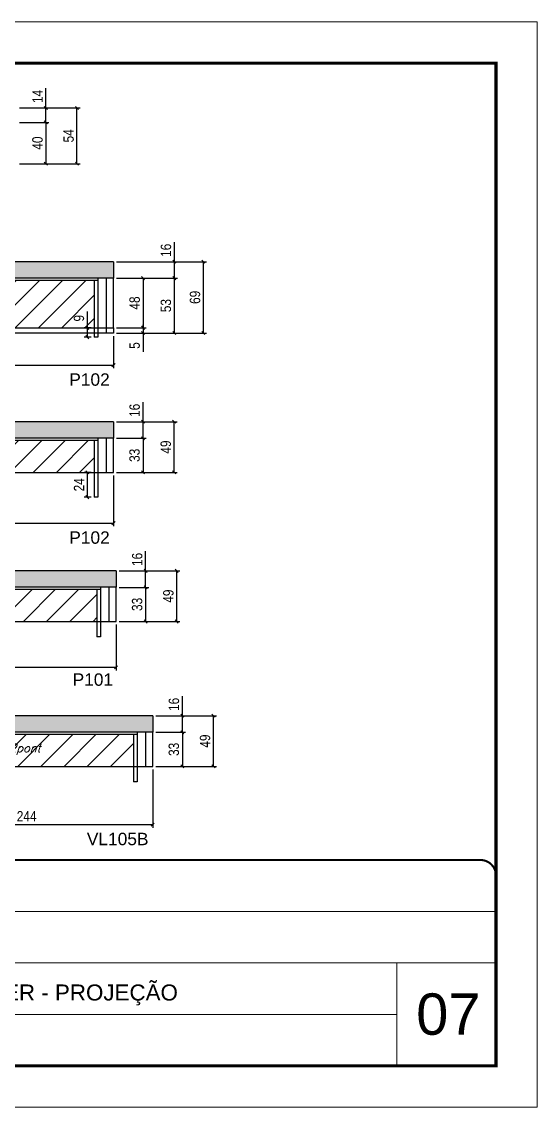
# Model space of a CAD drawing. Extents: x 2603 to 22413, y 1253 to 30260.
# Drawn here: x 6773 to 7271, y 27671 to 28721 of the extents above; entities that cross this region are included whole.
import ezdxf

# ---------------------------------------------------------------- set-up
doc = ezdxf.new("R2010")
doc.units = 0
doc.linetypes.add('CONTINUO', pattern=[0])
doc.linetypes.add('DASHED', pattern=[0.75, 0.5, -0.25])
for name, color, linetype in [('5', 5, 'Continuous'), ('COTA', 241, 'Continuous'), ('Painéis', 200, 'Continuous'), ('SARR_2.2x7', 40, 'Continuous'), ('SARR_3.5x7', 81, 'Continuous'), ('texto', 7, 'Continuous')]:
    doc.layers.add(name, color=color, linetype=linetype)
for name, color, linetype, lineweight in [('CARIMBO', 255, 'Continuous', 9), ('Folhas', 255, 'Continuous', 9), ('Hachura', 251, 'Continuous', 9), ('SARRAFO DE PRESSAO', 251, 'DASHED', 9)]:
    doc.layers.add(name, color=color, linetype=linetype, lineweight=lineweight)
doc.styles.add('ARIAL', font='arial.ttf')
doc.styles.add('COTA TECNICA', font='techl___.ttf', dxfattribs={"height": 10})
doc.styles.add('Romans', font='romans.shx')
doc.styles.get("Standard").update_dxf_attribs({"font": 'arial.ttf'})
doc.dimstyles.new('PAINEL', dxfattribs={"dimtxt": 10, "dimasz": 3, "dimexe": 3, "dimexo": 3, "dimgap": 3, "dimtad": 1, "dimdec": 1, "dimzin": 12, "dimdsep": 46, "dimtxsty": 'COTA TECNICA', "dimblk1": 'OBLIQUE', "dimblk2": 'OBLIQUE', "dimsah": 1, "dimcen": 0.9, "dimclrd": 4, "dimclre": 4, "dimclrt": 240, "dimadec": 1, "dimazin": 3, "dimtfac": 1, "dimtdec": 1, "dimtmove": 0, "dimatfit": 3, "dimfxl": 1, "dimtolj": 1, "dimtzin": 12, "dimarcsym": 0})

# ---------------------------------------------------------------- blocks, each defined once
blk = doc.blocks.new('9999999999')
at = {"color": 30, "linetype": 'CONTINUO'}
for p, q in [((98564.6, 34379.6), (99584, 34379.6)), ((98564.6, 34329.8), (99488, 34329.8)), ((99584, 34329.8), (99488, 34329.8)), ((99488, 34329.8), (99488, 34230.2)), ((98564.6, 34280), (99488, 34280))]:
    blk.add_line(p, q, dxfattribs=at)
at = {"color": 30, "linetype": 'CONTINUO', "const_width": 2}
blk.add_lwpolyline([(99584, 34230.2), (99584, 34414.4, 0.414214), (99569, 34429.4), (98229, 34429.4, 0.414214), (98214, 34414.4), (98214, 34245.2, 0.414214), (98229, 34230.2), (99584, 34230.2)], format="xyb", dxfattribs=at)
at = {"layer": 'Folhas'}
blk.add_lwpolyline([(98139, 34190.2), (99624, 34190.2), (99624, 35240.2), (98139, 35240.2)], close=True, dxfattribs=at)
at = {"layer": 'Folhas', "color": 30, "const_width": 3}
blk.add_lwpolyline([(98214, 34230.2), (99584, 34230.2), (99584, 35200.2), (98214, 35200.2)], close=True, dxfattribs=at)
at = {"color": 7, "linetype": 'Continuous', "ltscale": 5, "style": 'ARIAL'}
blk.add_text('BUSINESS CENTER E LAZER - PROJEÇÃO', height=15.483, dxfattribs=at).set_placement((98837.7, 34293.5))
blk = doc.blocks.new('_Oblique')
at = {"color": 0, "linetype": 'ByBlock', "lineweight": -2}
blk.add_line((-0.5, -0.5), (0.5, 0.5), dxfattribs=at)
blk = doc.blocks.new('*D3120')
at = {"layer": 'COTA', "color": 4, "linetype": 'ByBlock', "lineweight": -2, "transparency": 16777216}
for p, q in [((6770.5, 28623.2), (6799.1, 28623.2)), ((6796.1, 28623.2), (6796.1, 28583.2)), ((6770.5, 28583.2), (6799.1, 28583.2))]:
    blk.add_line(p, q, dxfattribs=at)
at = {"layer": 'Defpoints', "color": 0, "linetype": 'ByBlock', "transparency": 16777216}
for p in [(6767.5, 28623.2), (6767.5, 28583.2), (6796.1, 28583.2)]:
    blk.add_point(p, dxfattribs=at)
at = {"layer": 'COTA', "color": 4, "linetype": 'ByBlock', "lineweight": -2, "transparency": 16777216, "xscale": 3, "yscale": 3, "zscale": 3}
for p, rotation in [((6796.1, 28623.2), 90), ((6796.1, 28583.2), 270)]:
    blk.add_blockref('_Oblique', p, dxfattribs=dict(at, rotation=rotation))
at = {"layer": 'COTA', "color": 240, "linetype": 'ByBlock', "transparency": 16777216, "insert": (6788, 28603.2), "char_height": 10, "attachment_point": 5, "rotation": 90, "style": 'COTA TECNICA'}
blk.add_mtext('\\A1;40', dxfattribs=at)
blk = doc.blocks.new('*D3121')
at = {"layer": 'COTA', "color": 4, "linetype": 'ByBlock', "lineweight": -2, "transparency": 16777216}
for p, q in [((6796.1, 28637.2), (6796.1, 28656.3)), ((6770.5, 28637.2), (6799.1, 28637.2)), ((6796.1, 28623.2), (6796.1, 28637.2)), ((6770.5, 28623.2), (6799.1, 28623.2))]:
    blk.add_line(p, q, dxfattribs=at)
at = {"layer": 'Defpoints', "color": 0, "linetype": 'ByBlock', "transparency": 16777216}
for p in [(6767.5, 28637.2), (6796.1, 28637.2), (6767.5, 28623.2)]:
    blk.add_point(p, dxfattribs=at)
at = {"layer": 'COTA', "color": 4, "linetype": 'ByBlock', "lineweight": -2, "transparency": 16777216, "xscale": 3, "yscale": 3, "zscale": 3}
for p, rotation in [((6796.1, 28637.2), 90), ((6796.1, 28623.2), 270)]:
    blk.add_blockref('_Oblique', p, dxfattribs=dict(at, rotation=rotation))
at = {"layer": 'COTA', "color": 240, "linetype": 'ByBlock', "transparency": 16777216, "insert": (6788.1, 28648.3), "char_height": 10, "attachment_point": 5, "rotation": 90, "style": 'COTA TECNICA'}
blk.add_mtext('\\A1;14', dxfattribs=at)
blk = doc.blocks.new('*D3122')
at = {"layer": 'COTA', "color": 4, "linetype": 'ByBlock', "lineweight": -2, "transparency": 16777216}
for p, q in [((6770.5, 28637.2), (6829.2, 28637.2)), ((6826.2, 28583.2), (6826.2, 28637.2)), ((6770.5, 28583.2), (6829.2, 28583.2))]:
    blk.add_line(p, q, dxfattribs=at)
at = {"layer": 'Defpoints', "color": 0, "linetype": 'ByBlock', "transparency": 16777216}
for p in [(6767.5, 28637.2), (6826.2, 28637.2), (6767.5, 28583.2)]:
    blk.add_point(p, dxfattribs=at)
at = {"layer": 'COTA', "color": 4, "linetype": 'ByBlock', "lineweight": -2, "transparency": 16777216, "xscale": 3, "yscale": 3, "zscale": 3}
for p, rotation in [((6826.2, 28637.2), 90), ((6826.2, 28583.2), 270)]:
    blk.add_blockref('_Oblique', p, dxfattribs=dict(at, rotation=rotation))
at = {"layer": 'COTA', "color": 240, "linetype": 'ByBlock', "transparency": 16777216, "insert": (6818.1, 28610.2), "char_height": 10, "attachment_point": 5, "rotation": 90, "style": 'COTA TECNICA'}
blk.add_mtext('\\A1;54', dxfattribs=at)
blk = doc.blocks.new('*D3124')
at = {"layer": 'COTA', "color": 4, "linetype": 'ByBlock', "lineweight": -2, "transparency": 16777216}
for p, q in [((6617.5, 28421.5), (6617.5, 28385.4)), ((6861.5, 28416.5), (6861.5, 28385.4)), ((6617.5, 28388.4), (6861.5, 28388.4))]:
    blk.add_line(p, q, dxfattribs=at)
at = {"layer": 'Defpoints', "color": 0, "linetype": 'ByBlock', "transparency": 16777216}
for p in [(6617.5, 28424.5), (6861.5, 28419.5), (6861.5, 28388.4)]:
    blk.add_point(p, dxfattribs=at)
at = {"layer": 'COTA', "color": 4, "linetype": 'ByBlock', "lineweight": -2, "transparency": 16777216, "xscale": 3, "yscale": 3, "zscale": 3, "rotation": 180}
blk.add_blockref('_Oblique', (6617.5, 28388.4), dxfattribs=at)
at = {"layer": 'COTA', "color": 4, "linetype": 'ByBlock', "lineweight": -2, "transparency": 16777216, "xscale": 3, "yscale": 3, "zscale": 3}
blk.add_blockref('_Oblique', (6861.5, 28388.4), dxfattribs=at)
at = {"layer": 'COTA', "color": 240, "linetype": 'ByBlock', "transparency": 16777216, "insert": (6739.5, 28396.5), "char_height": 10, "attachment_point": 5, "style": 'COTA TECNICA'}
blk.add_mtext('\\A1;244', dxfattribs=at)
blk = doc.blocks.new('*D3125')
at = {"layer": 'COTA', "color": 4, "linetype": 'ByBlock', "lineweight": -2, "transparency": 16777216}
for p, q in [((6864.5, 28472.5), (6893.1, 28472.5)), ((6890.1, 28472.5), (6890.1, 28424.5)), ((6864.5, 28424.5), (6893.1, 28424.5))]:
    blk.add_line(p, q, dxfattribs=at)
at = {"layer": 'Defpoints', "color": 0, "linetype": 'ByBlock', "transparency": 16777216}
for p in [(6861.5, 28472.5), (6861.5, 28424.5), (6890.1, 28424.5)]:
    blk.add_point(p, dxfattribs=at)
at = {"layer": 'COTA', "color": 4, "linetype": 'ByBlock', "lineweight": -2, "transparency": 16777216, "xscale": 3, "yscale": 3, "zscale": 3}
for p, rotation in [((6890.1, 28472.5), 90), ((6890.1, 28424.5), 270)]:
    blk.add_blockref('_Oblique', p, dxfattribs=dict(at, rotation=rotation))
at = {"layer": 'COTA', "color": 240, "linetype": 'ByBlock', "transparency": 16777216, "insert": (6882, 28448.5), "char_height": 10, "attachment_point": 5, "rotation": 90, "style": 'COTA TECNICA'}
blk.add_mtext('\\A1;48', dxfattribs=at)
blk = doc.blocks.new('*D3126')
at = {"layer": 'COTA', "color": 4, "linetype": 'ByBlock', "lineweight": -2, "transparency": 16777216}
for p, q in [((6920.4, 28488.5), (6920.4, 28507.5)), ((6864.5, 28488.5), (6923.4, 28488.5)), ((6920.4, 28472.5), (6920.4, 28488.5)), ((6864.5, 28472.5), (6923.4, 28472.5))]:
    blk.add_line(p, q, dxfattribs=at)
at = {"layer": 'Defpoints', "color": 0, "linetype": 'ByBlock', "transparency": 16777216}
for p in [(6861.5, 28488.5), (6920.4, 28488.5), (6861.5, 28472.5)]:
    blk.add_point(p, dxfattribs=at)
at = {"layer": 'COTA', "color": 4, "linetype": 'ByBlock', "lineweight": -2, "transparency": 16777216, "xscale": 3, "yscale": 3, "zscale": 3}
for p, rotation in [((6920.4, 28488.5), 90), ((6920.4, 28472.5), 270)]:
    blk.add_blockref('_Oblique', p, dxfattribs=dict(at, rotation=rotation))
at = {"layer": 'COTA', "color": 240, "linetype": 'ByBlock', "transparency": 16777216, "insert": (6912.3, 28499.5), "char_height": 10, "attachment_point": 5, "rotation": 90, "style": 'COTA TECNICA'}
blk.add_mtext('\\A1;16', dxfattribs=at)
blk = doc.blocks.new('*D3127')
at = {"layer": 'COTA', "color": 4, "linetype": 'ByBlock', "lineweight": -2, "transparency": 16777216}
for p, q in [((6864.5, 28488.5), (6951.5, 28488.5)), ((6948.5, 28419.5), (6948.5, 28488.5)), ((6864.5, 28419.5), (6951.5, 28419.5))]:
    blk.add_line(p, q, dxfattribs=at)
at = {"layer": 'Defpoints', "color": 0, "linetype": 'ByBlock', "transparency": 16777216}
for p in [(6861.5, 28488.5), (6948.5, 28488.5), (6861.5, 28419.5)]:
    blk.add_point(p, dxfattribs=at)
at = {"layer": 'COTA', "color": 4, "linetype": 'ByBlock', "lineweight": -2, "transparency": 16777216, "xscale": 3, "yscale": 3, "zscale": 3}
for p, rotation in [((6948.5, 28488.5), 90), ((6948.5, 28419.5), 270)]:
    blk.add_blockref('_Oblique', p, dxfattribs=dict(at, rotation=rotation))
at = {"layer": 'COTA', "color": 240, "linetype": 'ByBlock', "transparency": 16777216, "insert": (6940.4, 28454), "char_height": 10, "attachment_point": 5, "rotation": 90, "style": 'COTA TECNICA'}
blk.add_mtext('\\A1;69', dxfattribs=at)
blk = doc.blocks.new('*D590')
at = {"layer": 'COTA', "color": 4, "linetype": 'ByBlock', "lineweight": -2, "transparency": 16777216}
for p, q in [((6864, 28137.5), (6864, 28093.2)), ((6620, 28122.5), (6620, 28093.2)), ((6620, 28096.2), (6864, 28096.2))]:
    blk.add_line(p, q, dxfattribs=at)
at = {"layer": 'Defpoints', "color": 0, "linetype": 'ByBlock', "transparency": 16777216}
for p in [(6864, 28140.5), (6620, 28125.5), (6864, 28096.2)]:
    blk.add_point(p, dxfattribs=at)
at = {"layer": 'COTA', "color": 4, "linetype": 'ByBlock', "lineweight": -2, "transparency": 16777216, "xscale": 3, "yscale": 3, "zscale": 3, "rotation": 180}
blk.add_blockref('_Oblique', (6620, 28096.2), dxfattribs=at)
at = {"layer": 'COTA', "color": 4, "linetype": 'ByBlock', "lineweight": -2, "transparency": 16777216, "xscale": 3, "yscale": 3, "zscale": 3}
blk.add_blockref('_Oblique', (6864, 28096.2), dxfattribs=at)
at = {"layer": 'COTA', "color": 240, "linetype": 'ByBlock', "transparency": 16777216, "insert": (6742, 28104.2), "char_height": 10, "attachment_point": 5, "style": 'COTA TECNICA'}
blk.add_mtext('\\A1;244', dxfattribs=at)
blk = doc.blocks.new('*D592')
at = {"layer": 'COTA', "color": 4, "linetype": 'ByBlock', "lineweight": -2, "transparency": 16777216}
for p, q in [((6899.5, 27997.3), (6899.5, 27941)), ((6655.5, 27982.3), (6655.5, 27941)), ((6655.5, 27944), (6899.5, 27944))]:
    blk.add_line(p, q, dxfattribs=at)
at = {"layer": 'Defpoints', "color": 0, "linetype": 'ByBlock', "transparency": 16777216}
for p in [(6899.5, 28000.3), (6655.5, 27985.3), (6899.5, 27944)]:
    blk.add_point(p, dxfattribs=at)
at = {"layer": 'COTA', "color": 4, "linetype": 'ByBlock', "lineweight": -2, "transparency": 16777216, "xscale": 3, "yscale": 3, "zscale": 3, "rotation": 180}
blk.add_blockref('_Oblique', (6655.5, 27944), dxfattribs=at)
at = {"layer": 'COTA', "color": 4, "linetype": 'ByBlock', "lineweight": -2, "transparency": 16777216, "xscale": 3, "yscale": 3, "zscale": 3}
blk.add_blockref('_Oblique', (6899.5, 27944), dxfattribs=at)
at = {"layer": 'COTA', "color": 240, "linetype": 'ByBlock', "transparency": 16777216, "insert": (6777.5, 27952.1), "char_height": 10, "attachment_point": 5, "style": 'COTA TECNICA'}
blk.add_mtext('\\A1;244', dxfattribs=at)
blk = doc.blocks.new('*D3009')
at = {"layer": 'COTA', "color": 4, "linetype": 'ByBlock', "lineweight": -2, "transparency": 16777216}
for p, q in [((6836.2, 28424.5), (6836.2, 28440.2)), ((6840, 28424.5), (6833.2, 28424.5)), ((6836.2, 28415.5), (6836.2, 28424.5)), ((6840, 28415.5), (6833.2, 28415.5))]:
    blk.add_line(p, q, dxfattribs=at)
at = {"layer": 'Defpoints', "color": 0, "linetype": 'ByBlock', "transparency": 16777216}
for p in [(6836.2, 28424.5), (6843, 28424.5), (6843, 28415.5)]:
    blk.add_point(p, dxfattribs=at)
at = {"layer": 'COTA', "color": 4, "linetype": 'ByBlock', "lineweight": -2, "transparency": 16777216, "xscale": 3, "yscale": 3, "zscale": 3}
for p, rotation in [((6836.2, 28424.5), 90), ((6836.2, 28415.5), 270)]:
    blk.add_blockref('_Oblique', p, dxfattribs=dict(at, rotation=rotation))
at = {"layer": 'COTA', "color": 240, "linetype": 'ByBlock', "transparency": 16777216, "insert": (6828.1, 28433.8), "char_height": 10, "attachment_point": 5, "rotation": 90, "style": 'COTA TECNICA'}
blk.add_mtext('\\A1;9', dxfattribs=at)
blk = doc.blocks.new('*D3081')
at = {"layer": 'COTA', "color": 4, "linetype": 'ByBlock', "lineweight": -2, "transparency": 16777216}
for p, q in [((6617.5, 28281.7), (6617.5, 28232.6)), ((6861.5, 28281.7), (6861.5, 28232.6)), ((6617.5, 28235.6), (6861.5, 28235.6))]:
    blk.add_line(p, q, dxfattribs=at)
at = {"layer": 'Defpoints', "color": 0, "linetype": 'ByBlock', "transparency": 16777216}
for p in [(6617.5, 28284.7), (6861.5, 28284.7), (6861.5, 28235.6)]:
    blk.add_point(p, dxfattribs=at)
at = {"layer": 'COTA', "color": 4, "linetype": 'ByBlock', "lineweight": -2, "transparency": 16777216, "xscale": 3, "yscale": 3, "zscale": 3, "rotation": 180}
blk.add_blockref('_Oblique', (6617.5, 28235.6), dxfattribs=at)
at = {"layer": 'COTA', "color": 4, "linetype": 'ByBlock', "lineweight": -2, "transparency": 16777216, "xscale": 3, "yscale": 3, "zscale": 3}
blk.add_blockref('_Oblique', (6861.5, 28235.6), dxfattribs=at)
at = {"layer": 'COTA', "color": 240, "linetype": 'ByBlock', "transparency": 16777216, "insert": (6739.5, 28243.7), "char_height": 10, "attachment_point": 5, "style": 'COTA TECNICA'}
blk.add_mtext('\\A1;244', dxfattribs=at)
blk = doc.blocks.new('*D3082')
at = {"layer": 'COTA', "color": 4, "linetype": 'ByBlock', "lineweight": -2, "transparency": 16777216}
for p, q in [((6864.5, 28317.7), (6893.1, 28317.7)), ((6890.1, 28317.7), (6890.1, 28284.7)), ((6864.5, 28284.7), (6893.1, 28284.7))]:
    blk.add_line(p, q, dxfattribs=at)
at = {"layer": 'Defpoints', "color": 0, "linetype": 'ByBlock', "transparency": 16777216}
for p in [(6861.5, 28317.7), (6861.5, 28284.7), (6890.1, 28284.7)]:
    blk.add_point(p, dxfattribs=at)
at = {"layer": 'COTA', "color": 4, "linetype": 'ByBlock', "lineweight": -2, "transparency": 16777216, "xscale": 3, "yscale": 3, "zscale": 3}
for p, rotation in [((6890.1, 28317.7), 90), ((6890.1, 28284.7), 270)]:
    blk.add_blockref('_Oblique', p, dxfattribs=dict(at, rotation=rotation))
at = {"layer": 'COTA', "color": 240, "linetype": 'ByBlock', "transparency": 16777216, "insert": (6881.9, 28301.2), "char_height": 10, "attachment_point": 5, "rotation": 90, "style": 'COTA TECNICA'}
blk.add_mtext('\\A1;33', dxfattribs=at)
blk = doc.blocks.new('*D3083')
at = {"layer": 'COTA', "color": 4, "linetype": 'ByBlock', "lineweight": -2, "transparency": 16777216}
for p, q in [((6890.1, 28333.7), (6890.1, 28352.7)), ((6864.5, 28333.7), (6893.1, 28333.7)), ((6890.1, 28317.7), (6890.1, 28333.7)), ((6864.5, 28317.7), (6893.1, 28317.7))]:
    blk.add_line(p, q, dxfattribs=at)
at = {"layer": 'Defpoints', "color": 0, "linetype": 'ByBlock', "transparency": 16777216}
for p in [(6861.5, 28333.7), (6890.1, 28333.7), (6861.5, 28317.7)]:
    blk.add_point(p, dxfattribs=at)
at = {"layer": 'COTA', "color": 4, "linetype": 'ByBlock', "lineweight": -2, "transparency": 16777216, "xscale": 3, "yscale": 3, "zscale": 3}
for p, rotation in [((6890.1, 28333.7), 90), ((6890.1, 28317.7), 270)]:
    blk.add_blockref('_Oblique', p, dxfattribs=dict(at, rotation=rotation))
at = {"layer": 'COTA', "color": 240, "linetype": 'ByBlock', "transparency": 16777216, "insert": (6882, 28344.7), "char_height": 10, "attachment_point": 5, "rotation": 90, "style": 'COTA TECNICA'}
blk.add_mtext('\\A1;16', dxfattribs=at)
blk = doc.blocks.new('*D3084')
at = {"layer": 'COTA', "color": 4, "linetype": 'ByBlock', "lineweight": -2, "transparency": 16777216}
for p, q in [((6864.5, 28333.7), (6923.2, 28333.7)), ((6920.2, 28284.7), (6920.2, 28333.7)), ((6864.5, 28284.7), (6923.2, 28284.7))]:
    blk.add_line(p, q, dxfattribs=at)
at = {"layer": 'Defpoints', "color": 0, "linetype": 'ByBlock', "transparency": 16777216}
for p in [(6861.5, 28333.7), (6920.2, 28333.7), (6861.5, 28284.7)]:
    blk.add_point(p, dxfattribs=at)
at = {"layer": 'COTA', "color": 4, "linetype": 'ByBlock', "lineweight": -2, "transparency": 16777216, "xscale": 3, "yscale": 3, "zscale": 3}
for p, rotation in [((6920.2, 28333.7), 90), ((6920.2, 28284.7), 270)]:
    blk.add_blockref('_Oblique', p, dxfattribs=dict(at, rotation=rotation))
at = {"layer": 'COTA', "color": 240, "linetype": 'ByBlock', "transparency": 16777216, "insert": (6912.1, 28309.2), "char_height": 10, "attachment_point": 5, "rotation": 90, "style": 'COTA TECNICA'}
blk.add_mtext('\\A1;49', dxfattribs=at)
blk = doc.blocks.new('*D3085')
at = {"layer": 'COTA', "color": 4, "linetype": 'ByBlock', "lineweight": -2, "transparency": 16777216}
for p, q in [((6840, 28284.7), (6833.2, 28284.7)), ((6836.2, 28260.7), (6836.2, 28284.7)), ((6840, 28260.7), (6833.2, 28260.7))]:
    blk.add_line(p, q, dxfattribs=at)
at = {"layer": 'Defpoints', "color": 0, "linetype": 'ByBlock', "transparency": 16777216}
for p in [(6836.2, 28284.7), (6843, 28284.7), (6843, 28260.7)]:
    blk.add_point(p, dxfattribs=at)
at = {"layer": 'COTA', "color": 4, "linetype": 'ByBlock', "lineweight": -2, "transparency": 16777216, "xscale": 3, "yscale": 3, "zscale": 3}
for p, rotation in [((6836.2, 28284.7), 90), ((6836.2, 28260.7), 270)]:
    blk.add_blockref('_Oblique', p, dxfattribs=dict(at, rotation=rotation))
at = {"layer": 'COTA', "color": 240, "linetype": 'ByBlock', "transparency": 16777216, "insert": (6828.2, 28272.7), "char_height": 10, "attachment_point": 5, "rotation": 90, "style": 'COTA TECNICA'}
blk.add_mtext('\\A1;24', dxfattribs=at)
blk = doc.blocks.new('*D3086')
at = {"layer": 'COTA', "color": 4, "linetype": 'ByBlock', "lineweight": -2, "transparency": 16777216}
for p, q in [((6864.5, 28424.5), (6893.1, 28424.5)), ((6890.1, 28424.5), (6890.1, 28427.5)), ((6890.1, 28424.5), (6890.1, 28419.5)), ((6864.5, 28419.5), (6893.1, 28419.5)), ((6890.1, 28419.5), (6890.1, 28401.4))]:
    blk.add_line(p, q, dxfattribs=at)
at = {"layer": 'Defpoints', "color": 0, "linetype": 'ByBlock', "transparency": 16777216}
for p in [(6861.5, 28424.5), (6861.5, 28419.5), (6890.1, 28419.5)]:
    blk.add_point(p, dxfattribs=at)
at = {"layer": 'COTA', "color": 4, "linetype": 'ByBlock', "lineweight": -2, "transparency": 16777216, "xscale": 3, "yscale": 3, "zscale": 3}
for p, rotation in [((6890.1, 28424.5), 270), ((6890.1, 28419.5), 90)]:
    blk.add_blockref('_Oblique', p, dxfattribs=dict(at, rotation=rotation))
at = {"layer": 'COTA', "color": 240, "linetype": 'ByBlock', "transparency": 16777216, "insert": (6882, 28407.4), "char_height": 10, "attachment_point": 5, "rotation": 90, "style": 'COTA TECNICA'}
blk.add_mtext('\\A1;5', dxfattribs=at)
blk = doc.blocks.new('*D3087')
at = {"layer": 'COTA', "color": 4, "linetype": 'ByBlock', "lineweight": -2, "transparency": 16777216}
for p, q in [((6864.5, 28472.5), (6923.4, 28472.5)), ((6920.4, 28419.5), (6920.4, 28472.5)), ((6864.5, 28419.5), (6923.4, 28419.5))]:
    blk.add_line(p, q, dxfattribs=at)
at = {"layer": 'Defpoints', "color": 0, "linetype": 'ByBlock', "transparency": 16777216}
for p in [(6861.5, 28472.5), (6920.4, 28472.5), (6861.5, 28419.5)]:
    blk.add_point(p, dxfattribs=at)
at = {"layer": 'COTA', "color": 4, "linetype": 'ByBlock', "lineweight": -2, "transparency": 16777216, "xscale": 3, "yscale": 3, "zscale": 3}
for p, rotation in [((6920.4, 28472.5), 90), ((6920.4, 28419.5), 270)]:
    blk.add_blockref('_Oblique', p, dxfattribs=dict(at, rotation=rotation))
at = {"layer": 'COTA', "color": 240, "linetype": 'ByBlock', "transparency": 16777216, "insert": (6912.2, 28446), "char_height": 10, "attachment_point": 5, "rotation": 90, "style": 'COTA TECNICA'}
blk.add_mtext('\\A1;53', dxfattribs=at)
blk = doc.blocks.new('*D3088')
at = {"layer": 'COTA', "color": 4, "linetype": 'ByBlock', "lineweight": -2, "transparency": 16777216}
for p, q in [((6864.5, 28317.7), (6893.1, 28317.7)), ((6890.1, 28317.7), (6890.1, 28284.7)), ((6864.5, 28284.7), (6893.1, 28284.7))]:
    blk.add_line(p, q, dxfattribs=at)
at = {"layer": 'Defpoints', "color": 0, "linetype": 'ByBlock', "transparency": 16777216}
for p in [(6861.5, 28317.7), (6861.5, 28284.7), (6890.1, 28284.7)]:
    blk.add_point(p, dxfattribs=at)
at = {"layer": 'COTA', "color": 4, "linetype": 'ByBlock', "lineweight": -2, "transparency": 16777216, "xscale": 3, "yscale": 3, "zscale": 3}
for p, rotation in [((6890.1, 28317.7), 90), ((6890.1, 28284.7), 270)]:
    blk.add_blockref('_Oblique', p, dxfattribs=dict(at, rotation=rotation))
at = {"layer": 'COTA', "color": 240, "linetype": 'ByBlock', "transparency": 16777216, "insert": (6881.9, 28301.2), "char_height": 10, "attachment_point": 5, "rotation": 90, "style": 'COTA TECNICA'}
blk.add_mtext('\\A1;33', dxfattribs=at)
blk = doc.blocks.new('*D3089')
at = {"layer": 'COTA', "color": 4, "linetype": 'ByBlock', "lineweight": -2, "transparency": 16777216}
for p, q in [((6890.1, 28333.7), (6890.1, 28352.7)), ((6864.5, 28333.7), (6893.1, 28333.7)), ((6890.1, 28317.7), (6890.1, 28333.7)), ((6864.5, 28317.7), (6893.1, 28317.7))]:
    blk.add_line(p, q, dxfattribs=at)
at = {"layer": 'Defpoints', "color": 0, "linetype": 'ByBlock', "transparency": 16777216}
for p in [(6861.5, 28333.7), (6890.1, 28333.7), (6861.5, 28317.7)]:
    blk.add_point(p, dxfattribs=at)
at = {"layer": 'COTA', "color": 4, "linetype": 'ByBlock', "lineweight": -2, "transparency": 16777216, "xscale": 3, "yscale": 3, "zscale": 3}
for p, rotation in [((6890.1, 28333.7), 90), ((6890.1, 28317.7), 270)]:
    blk.add_blockref('_Oblique', p, dxfattribs=dict(at, rotation=rotation))
at = {"layer": 'COTA', "color": 240, "linetype": 'ByBlock', "transparency": 16777216, "insert": (6882, 28344.7), "char_height": 10, "attachment_point": 5, "rotation": 90, "style": 'COTA TECNICA'}
blk.add_mtext('\\A1;16', dxfattribs=at)
blk = doc.blocks.new('*D3090')
at = {"layer": 'COTA', "color": 4, "linetype": 'ByBlock', "lineweight": -2, "transparency": 16777216}
for p, q in [((6864.5, 28333.7), (6923.2, 28333.7)), ((6920.2, 28284.7), (6920.2, 28333.7)), ((6864.5, 28284.7), (6923.2, 28284.7))]:
    blk.add_line(p, q, dxfattribs=at)
at = {"layer": 'Defpoints', "color": 0, "linetype": 'ByBlock', "transparency": 16777216}
for p in [(6861.5, 28333.7), (6920.2, 28333.7), (6861.5, 28284.7)]:
    blk.add_point(p, dxfattribs=at)
at = {"layer": 'COTA', "color": 4, "linetype": 'ByBlock', "lineweight": -2, "transparency": 16777216, "xscale": 3, "yscale": 3, "zscale": 3}
for p, rotation in [((6920.2, 28333.7), 90), ((6920.2, 28284.7), 270)]:
    blk.add_blockref('_Oblique', p, dxfattribs=dict(at, rotation=rotation))
at = {"layer": 'COTA', "color": 240, "linetype": 'ByBlock', "transparency": 16777216, "insert": (6912.1, 28309.2), "char_height": 10, "attachment_point": 5, "rotation": 90, "style": 'COTA TECNICA'}
blk.add_mtext('\\A1;49', dxfattribs=at)
blk = doc.blocks.new('*D623')
at = {"layer": 'COTA', "color": 4, "linetype": 'ByBlock', "lineweight": -2, "transparency": 16777216}
for p, q in [((6902.5, 28033.3), (6931.1, 28033.3)), ((6928.1, 28033.3), (6928.1, 28000.3)), ((6902.5, 28000.3), (6931.1, 28000.3))]:
    blk.add_line(p, q, dxfattribs=at)
at = {"layer": 'Defpoints', "color": 0, "linetype": 'ByBlock', "transparency": 16777216}
for p in [(6899.5, 28033.3), (6899.5, 28000.3), (6928.1, 28000.3)]:
    blk.add_point(p, dxfattribs=at)
at = {"layer": 'COTA', "color": 4, "linetype": 'ByBlock', "lineweight": -2, "transparency": 16777216, "xscale": 3, "yscale": 3, "zscale": 3}
for p, rotation in [((6928.1, 28033.3), 90), ((6928.1, 28000.3), 270)]:
    blk.add_blockref('_Oblique', p, dxfattribs=dict(at, rotation=rotation))
at = {"layer": 'COTA', "color": 240, "linetype": 'ByBlock', "transparency": 16777216, "insert": (6919.9, 28016.8), "char_height": 10, "attachment_point": 5, "rotation": 90, "style": 'COTA TECNICA'}
blk.add_mtext('\\A1;33', dxfattribs=at)
blk = doc.blocks.new('*D624')
at = {"layer": 'COTA', "color": 4, "linetype": 'ByBlock', "lineweight": -2, "transparency": 16777216}
for p, q in [((6928.1, 28049.3), (6928.1, 28068.3)), ((6902.5, 28049.3), (6931.1, 28049.3)), ((6928.1, 28033.3), (6928.1, 28049.3)), ((6902.5, 28033.3), (6931.1, 28033.3))]:
    blk.add_line(p, q, dxfattribs=at)
at = {"layer": 'Defpoints', "color": 0, "linetype": 'ByBlock', "transparency": 16777216}
for p in [(6899.5, 28049.3), (6928.1, 28049.3), (6899.5, 28033.3)]:
    blk.add_point(p, dxfattribs=at)
at = {"layer": 'COTA', "color": 4, "linetype": 'ByBlock', "lineweight": -2, "transparency": 16777216, "xscale": 3, "yscale": 3, "zscale": 3}
for p, rotation in [((6928.1, 28049.3), 90), ((6928.1, 28033.3), 270)]:
    blk.add_blockref('_Oblique', p, dxfattribs=dict(at, rotation=rotation))
at = {"layer": 'COTA', "color": 240, "linetype": 'ByBlock', "transparency": 16777216, "insert": (6920, 28060.3), "char_height": 10, "attachment_point": 5, "rotation": 90, "style": 'COTA TECNICA'}
blk.add_mtext('\\A1;16', dxfattribs=at)
blk = doc.blocks.new('*D625')
at = {"layer": 'COTA', "color": 4, "linetype": 'ByBlock', "lineweight": -2, "transparency": 16777216}
for p, q in [((6902.5, 28049.3), (6961.2, 28049.3)), ((6958.2, 28000.3), (6958.2, 28049.3)), ((6902.5, 28000.3), (6961.2, 28000.3))]:
    blk.add_line(p, q, dxfattribs=at)
at = {"layer": 'Defpoints', "color": 0, "linetype": 'ByBlock', "transparency": 16777216}
for p in [(6899.5, 28049.3), (6958.2, 28049.3), (6899.5, 28000.3)]:
    blk.add_point(p, dxfattribs=at)
at = {"layer": 'COTA', "color": 4, "linetype": 'ByBlock', "lineweight": -2, "transparency": 16777216, "xscale": 3, "yscale": 3, "zscale": 3}
for p, rotation in [((6958.2, 28049.3), 90), ((6958.2, 28000.3), 270)]:
    blk.add_blockref('_Oblique', p, dxfattribs=dict(at, rotation=rotation))
at = {"layer": 'COTA', "color": 240, "linetype": 'ByBlock', "transparency": 16777216, "insert": (6950.1, 28024.8), "char_height": 10, "attachment_point": 5, "rotation": 90, "style": 'COTA TECNICA'}
blk.add_mtext('\\A1;49', dxfattribs=at)
blk = doc.blocks.new('*D626')
at = {"layer": 'COTA', "color": 4, "linetype": 'ByBlock', "lineweight": -2, "transparency": 16777216}
for p, q in [((6867, 28173.5), (6895.6, 28173.5)), ((6892.6, 28173.5), (6892.6, 28140.5)), ((6867, 28140.5), (6895.6, 28140.5))]:
    blk.add_line(p, q, dxfattribs=at)
at = {"layer": 'Defpoints', "color": 0, "linetype": 'ByBlock', "transparency": 16777216}
for p in [(6864, 28173.5), (6864, 28140.5), (6892.6, 28140.5)]:
    blk.add_point(p, dxfattribs=at)
at = {"layer": 'COTA', "color": 4, "linetype": 'ByBlock', "lineweight": -2, "transparency": 16777216, "xscale": 3, "yscale": 3, "zscale": 3}
for p, rotation in [((6892.6, 28173.5), 90), ((6892.6, 28140.5), 270)]:
    blk.add_blockref('_Oblique', p, dxfattribs=dict(at, rotation=rotation))
at = {"layer": 'COTA', "color": 240, "linetype": 'ByBlock', "transparency": 16777216, "insert": (6884.4, 28157), "char_height": 10, "attachment_point": 5, "rotation": 90, "style": 'COTA TECNICA'}
blk.add_mtext('\\A1;33', dxfattribs=at)
blk = doc.blocks.new('*D627')
at = {"layer": 'COTA', "color": 4, "linetype": 'ByBlock', "lineweight": -2, "transparency": 16777216}
for p, q in [((6892.6, 28189.5), (6892.6, 28208.5)), ((6867, 28189.5), (6895.6, 28189.5)), ((6892.6, 28173.5), (6892.6, 28189.5)), ((6867, 28173.5), (6895.6, 28173.5))]:
    blk.add_line(p, q, dxfattribs=at)
at = {"layer": 'Defpoints', "color": 0, "linetype": 'ByBlock', "transparency": 16777216}
for p in [(6864, 28189.5), (6892.6, 28189.5), (6864, 28173.5)]:
    blk.add_point(p, dxfattribs=at)
at = {"layer": 'COTA', "color": 4, "linetype": 'ByBlock', "lineweight": -2, "transparency": 16777216, "xscale": 3, "yscale": 3, "zscale": 3}
for p, rotation in [((6892.6, 28189.5), 90), ((6892.6, 28173.5), 270)]:
    blk.add_blockref('_Oblique', p, dxfattribs=dict(at, rotation=rotation))
at = {"layer": 'COTA', "color": 240, "linetype": 'ByBlock', "transparency": 16777216, "insert": (6884.5, 28200.5), "char_height": 10, "attachment_point": 5, "rotation": 90, "style": 'COTA TECNICA'}
blk.add_mtext('\\A1;16', dxfattribs=at)
blk = doc.blocks.new('*D628')
at = {"layer": 'COTA', "color": 4, "linetype": 'ByBlock', "lineweight": -2, "transparency": 16777216}
for p, q in [((6867, 28189.5), (6925.7, 28189.5)), ((6922.7, 28140.5), (6922.7, 28189.5)), ((6867, 28140.5), (6925.7, 28140.5))]:
    blk.add_line(p, q, dxfattribs=at)
at = {"layer": 'Defpoints', "color": 0, "linetype": 'ByBlock', "transparency": 16777216}
for p in [(6864, 28189.5), (6922.7, 28189.5), (6864, 28140.5)]:
    blk.add_point(p, dxfattribs=at)
at = {"layer": 'COTA', "color": 4, "linetype": 'ByBlock', "lineweight": -2, "transparency": 16777216, "xscale": 3, "yscale": 3, "zscale": 3}
for p, rotation in [((6922.7, 28189.5), 90), ((6922.7, 28140.5), 270)]:
    blk.add_blockref('_Oblique', p, dxfattribs=dict(at, rotation=rotation))
at = {"layer": 'COTA', "color": 240, "linetype": 'ByBlock', "transparency": 16777216, "insert": (6914.6, 28165), "char_height": 10, "attachment_point": 5, "rotation": 90, "style": 'COTA TECNICA'}
blk.add_mtext('\\A1;49', dxfattribs=at)

msp = doc.modelspace()

# ---------------------------------------------------------------- hatches: boundary and pattern name
at = {"layer": 'COTA', "linetype": 'ByBlock'}
h = msp.add_hatch(dxfattribs=at)
h.set_pattern_fill('AR-CONC', color=256, scale=0.03)
h.set_pattern_definition([(50, (-126552.1096, -4165.485), (5.46554007, -0.47817257), [0.5715, -6.2865]), (355, (-126552.1096, -4165.485), (-1.05730264, 5.73170536), [0.4572, -5.02921753]), (100.4514447, (-126551.654, -4165.5247), (4.40823741, 5.25353256), [0.48570026, -5.34270734]), (46.1842, (-126552.1096, -4163.961), (8.13237123, -1.26126984), [0.85725, -9.42975]), (96.6355576, (-126551.432, -4164.066), (7.122124, 7.42278374), [0.7285507, -8.01406824]), (351.184151, (-126552.11, -4163.961), (7.122124, 7.42278374), [0.685799, -7.54379196]), (21, (-126551.3476, -4164.342), (4.54843174, -3.06795595), [0.5715, -6.2865]), (326, (-126551.3476, -4164.342), (1.85406085, 5.52563898), [0.4572, -5.0292]), (71.451445, (-126550.9685, -4164.5975), (6.40249258, 2.45768307), [0.48570026, -5.34269813]), (37.5, (-126552.1096, -4165.4849), (0.092658098, 2.536651166), [0, -4.96824, 0, -5.1054, 0, -5.04825]), (7.5, (-126552.1096, -4165.485), (2.004589875, 3.005417245), [0, -2.91084, 0, -4.85394, 0, -1.92405]), (327.5, (-126553.8088, -4165.4849), (4.067717855, -0.17186232), [0, -1.905, 0, -5.9436, 0, -7.8867]), (317.5, (-126554.571, -4165.485), (4.44387544, 0.76279473), [0, -2.4765, 0, -3.94716, 0, -5.6007])])
h.paths.add_polyline_path([(6146.46, 28488.5), (6146.46, 28472.5), (6861.46, 28472.5), (6861.46, 28488.5)])
h = msp.add_hatch(dxfattribs=at)
h.set_pattern_fill('AR-CONC', color=256, scale=0.03)
h.set_pattern_definition([(50, (-126552.1096, -4320.312), (5.46554007, -0.47817257), [0.5715, -6.2865]), (355, (-126552.1096, -4320.312), (-1.05730264, 5.73170536), [0.4572, -5.02921753]), (100.4514447, (-126551.654, -4320.352), (4.40823741, 5.25353256), [0.48570026, -5.34270734]), (46.1842, (-126552.1096, -4318.788), (8.13237123, -1.26126984), [0.85725, -9.42975]), (96.6355576, (-126551.432, -4318.893), (7.122124, 7.42278374), [0.7285507, -8.01406824]), (351.184151, (-126552.11, -4318.788), (7.122124, 7.42278374), [0.685799, -7.54379196]), (21, (-126551.3476, -4319.169), (4.54843174, -3.06795595), [0.5715, -6.2865]), (326, (-126551.3476, -4319.169), (1.85406085, 5.52563898), [0.4572, -5.0292]), (71.451445, (-126550.9685, -4319.4247), (6.40249258, 2.45768307), [0.48570026, -5.34269813]), (37.5, (-126552.1096, -4320.312), (0.092658098, 2.536651166), [0, -4.96824, 0, -5.1054, 0, -5.04825]), (7.5, (-126552.1096, -4320.312), (2.004589875, 3.005417245), [0, -2.91084, 0, -4.85394, 0, -1.92405]), (327.5, (-126553.8088, -4320.312), (4.067717855, -0.17186232), [0, -1.905, 0, -5.9436, 0, -7.8867]), (317.5, (-126554.571, -4320.312), (4.44387544, 0.76279473), [0, -2.4765, 0, -3.94716, 0, -5.6007])])
h.paths.add_polyline_path([(6146.46, 28333.67), (6146.46, 28317.67), (6861.46, 28317.67), (6861.46, 28333.67)])
h = msp.add_hatch(dxfattribs=at)
h.set_pattern_fill('AR-CONC', color=256, scale=0.03)
h.set_pattern_definition([(50, (-126549.6096, -4464.4467), (5.46554007, -0.47817257), [0.5715, -6.2865]), (355, (-126549.6096, -4464.4467), (-1.05730264, 5.73170536), [0.4572, -5.02921753]), (100.4514447, (-126549.154, -4464.4865), (4.40823741, 5.25353256), [0.48570026, -5.34270734]), (46.1842, (-126549.6096, -4462.923), (8.13237123, -1.26126984), [0.85725, -9.42975]), (96.6355576, (-126548.932, -4463.028), (7.122124, 7.42278374), [0.7285507, -8.01406824]), (351.184151, (-126549.61, -4462.923), (7.122124, 7.42278374), [0.685799, -7.54379196]), (21, (-126548.8476, -4463.3037), (4.54843174, -3.06795595), [0.5715, -6.2865]), (326, (-126548.8476, -4463.3037), (1.85406085, 5.52563898), [0.4572, -5.0292]), (71.451445, (-126548.4685, -4463.5593), (6.40249258, 2.45768307), [0.48570026, -5.34269813]), (37.5, (-126549.6096, -4464.4467), (0.092658098, 2.536651166), [0, -4.96824, 0, -5.1054, 0, -5.04825]), (7.5, (-126549.6096, -4464.4467), (2.004589875, 3.005417245), [0, -2.91084, 0, -4.85394, 0, -1.92405]), (327.5, (-126551.3088, -4464.4467), (4.067717855, -0.17186232), [0, -1.905, 0, -5.9436, 0, -7.8867]), (317.5, (-126552.071, -4464.4467), (4.44387544, 0.76279473), [0, -2.4765, 0, -3.94716, 0, -5.6007])])
h.paths.add_polyline_path([(6146.46, 28189.53), (6146.46, 28173.53), (6863.96, 28173.53), (6863.96, 28189.53)])
h = msp.add_hatch(dxfattribs=at)
h.set_pattern_fill('AR-CONC', color=256, scale=0.03)
h.set_pattern_definition([(50, (-126514.1096, -4602.706), (5.46554007, -0.47817257), [0.5715, -6.2865]), (355, (-126514.1096, -4602.706), (-1.05730264, 5.73170536), [0.4572, -5.02921753]), (100.4514447, (-126513.654, -4602.7457), (4.40823741, 5.25353256), [0.48570026, -5.34270734]), (46.1842, (-126514.1096, -4601.182), (8.13237123, -1.26126984), [0.85725, -9.42975]), (96.6355576, (-126513.432, -4601.287), (7.122124, 7.42278374), [0.7285507, -8.01406824]), (351.184151, (-126514.11, -4601.182), (7.122124, 7.42278374), [0.685799, -7.54379196]), (21, (-126513.3476, -4601.563), (4.54843174, -3.06795595), [0.5715, -6.2865]), (326, (-126513.3476, -4601.563), (1.85406085, 5.52563898), [0.4572, -5.0292]), (71.451445, (-126512.9685, -4601.8185), (6.40249258, 2.45768307), [0.48570026, -5.34269813]), (37.5, (-126514.1096, -4602.7059), (0.092658098, 2.536651166), [0, -4.96824, 0, -5.1054, 0, -5.04825]), (7.5, (-126514.1096, -4602.706), (2.004589875, 3.005417245), [0, -2.91084, 0, -4.85394, 0, -1.92405]), (327.5, (-126515.8088, -4602.7059), (4.067717855, -0.17186232), [0, -1.905, 0, -5.9436, 0, -7.8867]), (317.5, (-126516.571, -4602.706), (4.44387544, 0.76279473), [0, -2.4765, 0, -3.94716, 0, -5.6007])])
h.paths.add_polyline_path([(6146.46, 28049.28), (6146.46, 28033.28), (6899.46, 28033.28), (6899.46, 28049.28)])
at = {"layer": 'Hachura', "linetype": 'ByBlock'}
h = msp.add_hatch(dxfattribs=at)
h.set_pattern_fill('ANSI31', color=256, scale=5)
h.set_pattern_definition([(45, (-126418.031, -5371.03), (-11.2253202, 11.2253202), [])])
h.paths.add_polyline_path([(6275.96, 28621.03), (6164.96, 28621.03), (6164.96, 28583.23), (6275.96, 28583.23)])
h.paths.add_polyline_path([(6519.96, 28583.23), (6519.96, 28621.03), (6282.96, 28621.03), (6282.96, 28583.23)])
h.paths.add_polyline_path([(6526.96, 28621.03), (6526.96, 28583.23), (6748.96, 28583.23), (6748.96, 28621.03)])
h.paths.add_polyline_path([(6842.96, 28424.5), (6842.96, 28470.3), (6620.96, 28470.3), (6620.96, 28424.5)])
h.paths.add_polyline_path([(6376.96, 28470.3), (6376.96, 28424.5), (6613.96, 28424.5), (6613.96, 28470.3)])
h.paths.add_polyline_path([(6369.96, 28424.5), (6369.96, 28470.3), (6164.96, 28470.3), (6164.96, 28424.5)])
h.paths.add_polyline_path([(6369.96, 28284.67), (6369.96, 28315.47), (6164.96, 28315.47), (6164.96, 28284.67)])
h.paths.add_polyline_path([(6613.96, 28284.67), (6613.96, 28315.47), (6376.96, 28315.47), (6376.96, 28284.67)])
h.paths.add_polyline_path([(6842.96, 28284.67), (6842.96, 28315.47), (6620.96, 28315.47), (6620.96, 28284.67)])
h.paths.add_polyline_path([(6845.46, 28140.53), (6845.46, 28171.33), (6623.46, 28171.33), (6623.46, 28140.53)])
h.paths.add_polyline_path([(6616.46, 28140.53), (6616.46, 28171.33), (6379.46, 28171.33), (6379.46, 28140.53)])
h.paths.add_polyline_path([(6372.46, 28140.53), (6372.46, 28171.33), (6164.96, 28171.33), (6164.96, 28140.53)])
h.paths.add_polyline_path([(6164.96, 28031.08), (6164.96, 28000.28), (6268.46, 28000.28), (6268.46, 28031.08)])
h.paths.add_polyline_path([(6407.96, 28000.28), (6407.96, 28031.08), (6268.46, 28031.08), (6268.46, 28000.28)])
h.paths.add_polyline_path([(6414.96, 28031.08), (6414.96, 28000.28), (6651.96, 28000.28), (6651.96, 28031.08)])
h.paths.add_polyline_path([(6658.96, 28031.08), (6658.96, 28000.28), (6880.96, 28000.28), (6880.96, 28031.08)])

# ---------------------------------------------------------------- linework, layer by layer
at = {"layer": 'COTA', "linetype": 'ByBlock'}
for p, q in [((6861.46, 28488.5), (6146.46, 28488.5)), ((6861.46, 28488.5), (6861.46, 28472.5)), ((6846.46, 28415.5), (6842.96, 28415.5)), ((6861.46, 28333.67), (6146.46, 28333.67)), ((6861.46, 28333.67), (6861.46, 28317.67)), ((6846.46, 28260.67), (6842.96, 28260.67)), ((6863.96, 28189.53), (6146.46, 28189.53)), ((6863.96, 28189.53), (6863.96, 28173.53)), ((6848.96, 28125.53), (6845.46, 28125.53)), ((6899.46, 28049.28), (6146.46, 28049.28)), ((6899.46, 28049.28), (6899.46, 28033.28)), ((6884.46, 27985.28), (6880.96, 27985.28))]:
    msp.add_line(p, q, dxfattribs=at)
at = {"layer": 'Painéis', "linetype": 'Continuous'}
for p, q in [((6861.46, 28472.5), (6146.46, 28472.5)), ((6861.46, 28424.5), (6861.46, 28472.5)), ((6146.46, 28424.5), (6861.46, 28424.5)), ((6861.46, 28317.67), (6146.46, 28317.67)), ((6861.46, 28284.67), (6861.46, 28317.67)), ((6146.46, 28284.67), (6861.46, 28284.67)), ((6863.96, 28173.53), (6146.46, 28173.53)), ((6863.96, 28140.53), (6863.96, 28173.53)), ((6146.46, 28140.53), (6863.96, 28140.53)), ((6899.46, 28033.28), (6146.46, 28033.28)), ((6899.46, 28000.28), (6899.46, 28033.28)), ((6146.46, 28000.28), (6899.46, 28000.28))]:
    msp.add_line(p, q, dxfattribs=at)
msp.add_lwpolyline([(6146.46, 28424.5), (6861.46, 28424.5), (6861.46, 28419.5), (6146.46, 28419.5)], close=True, dxfattribs=at)
at = {"layer": 'SARR_2.2x7', "linetype": 'Continuous'}
for p, q in [((6846.46, 28470.3), (6617.46, 28470.3)), ((6854.46, 28472.5), (6854.46, 28424.5)), ((6854.46, 28424.5), (6854.46, 28419.5)), ((6846.46, 28315.47), (6617.46, 28315.47)), ((6854.46, 28317.67), (6854.46, 28284.67)), ((6856.96, 28173.53), (6856.96, 28140.53)), ((6848.96, 28171.33), (6619.96, 28171.33)), ((6884.46, 28031.08), (6655.46, 28031.08)), ((6892.46, 28033.28), (6892.46, 28000.28))]:
    msp.add_line(p, q, dxfattribs=at)
at = {"layer": 'SARR_3.5x7'}
for p, q in [((6842.96, 28470.3), (6842.96, 28415.5)), ((6846.46, 28472.5), (6846.46, 28415.5)), ((6842.96, 28315.47), (6842.96, 28260.67)), ((6846.46, 28317.67), (6846.46, 28260.67)), ((6848.96, 28173.53), (6848.96, 28125.53)), ((6845.46, 28171.33), (6845.46, 28125.53)), ((6880.96, 28031.08), (6880.96, 27985.28)), ((6884.46, 28033.28), (6884.46, 27985.28))]:
    msp.add_line(p, q, dxfattribs=at)

# ---------------------------------------------------------------- block references
at = {"layer": 'SARRAFO DE PRESSAO', "color": 6, "linetype": 'ByBlock'}
msp.add_blockref('9999999999', (-92352.51, -6519.61), dxfattribs=at)

# ---------------------------------------------------------------- texts
at = {"layer": '5', "linetype": 'Continuous'}
for s, rotation, p in [('P102', 359.99996, (6818.71, 28368.51)), ('P102', 359.99996, (6818.71, 28215.68)), ('P101', 359.99996, (6821.96, 28078.28)), ('VL105B', 0.00004, (6835.72, 27924.11))]:
    msp.add_text(s, height=12, rotation=rotation, dxfattribs=at).set_placement(p)
at = {"layer": 'CARIMBO', "style": 'ARIAL'}
msp.add_text('07', height=40, dxfattribs=at).set_placement((7154.33, 27740.74))
at = {"layer": 'texto', "color": 2, "insert": (6762.46, 28016.78), "char_height": 8, "attachment_point": 5, "style": 'Romans'}
msp.add_mtext('{\\Q19;\\C256;8 1/2pont}', dxfattribs=at)

# ---------------------------------------------------------------- dimensions: what is measured, and where the dimension line sits
at = {"layer": 'COTA', "linetype": 'ByBlock'}
for base, p1, p2, picture, middle in [((6796.13, 28637.23), (6767.46, 28623.23), (6767.46, 28637.23), '*D3121', (6788.05, 28648.29)), ((6826.18, 28637.23), (6767.46, 28583.23), (6767.46, 28637.23), '*D3122', (6818.07, 28610.23)), ((6796.13, 28583.23), (6767.46, 28623.23), (6767.46, 28583.23), '*D3120', (6788.02, 28603.23)), ((6920.38, 28488.5), (6861.46, 28472.5), (6861.46, 28488.5), '*D3126', (6912.28, 28499.5)), ((6948.51, 28488.5), (6861.46, 28419.5), (6861.46, 28488.5), '*D3127', (6940.38, 28454)), ((6890.13, 28424.5), (6861.46, 28472.5), (6861.46, 28424.5), '*D3125', (6882.03, 28448.5)), ((6920.38, 28472.5), (6861.46, 28419.5), (6861.46, 28472.5), '*D3087', (6912.16, 28446)), ((6836.23, 28424.5), (6842.96, 28415.5), (6842.96, 28424.5), '*D3009', (6828.14, 28433.83)), ((6890.13, 28419.5), (6861.46, 28424.5), (6861.46, 28419.5), '*D3086', (6882.02, 28407.45)), ((6890.13, 28333.67), (6861.46, 28317.67), (6861.46, 28333.67), '*D3083', (6882.02, 28344.68)), ((6890.13, 28333.67), (6861.46, 28317.67), (6861.46, 28333.67), '*D3089', (6882.02, 28344.68)), ((6920.18, 28333.67), (6861.46, 28284.67), (6861.46, 28333.67), '*D3084', (6912.07, 28309.17)), ((6920.18, 28333.67), (6861.46, 28284.67), (6861.46, 28333.67), '*D3090', (6912.07, 28309.17)), ((6890.13, 28284.67), (6861.46, 28317.67), (6861.46, 28284.67), '*D3082', (6881.91, 28301.17)), ((6890.13, 28284.67), (6861.46, 28317.67), (6861.46, 28284.67), '*D3088', (6881.91, 28301.17)), ((6836.23, 28284.67), (6842.96, 28260.67), (6842.96, 28284.67), '*D3085', (6828.16, 28272.67)), ((6892.63, 28189.53), (6863.96, 28173.53), (6863.96, 28189.53), '*D627', (6884.52, 28200.54)), ((6922.68, 28189.53), (6863.96, 28140.53), (6863.96, 28189.53), '*D628', (6914.57, 28165.03)), ((6892.63, 28140.53), (6863.96, 28173.53), (6863.96, 28140.53), '*D626', (6884.41, 28157.03)), ((6928.13, 28049.28), (6899.46, 28033.28), (6899.46, 28049.28), '*D624', (6920.02, 28060.28)), ((6958.18, 28049.28), (6899.46, 28000.28), (6899.46, 28049.28), '*D625', (6950.07, 28024.78)), ((6928.13, 28000.28), (6899.46, 28033.28), (6899.46, 28000.28), '*D623', (6919.91, 28016.78))]:
    dim = msp.add_linear_dim(base=base, p1=p1, p2=p2, angle=90, dimstyle='PAINEL', dxfattribs=at)
    dim.commit()
    dim.dimension.update_dxf_attribs({"geometry": picture, "text_midpoint": middle})
for base, p1, p2, picture, middle in [((6861.46, 28388.41), (6617.46, 28424.5), (6861.46, 28419.5), '*D3124', (6739.46, 28396.48)), ((6861.46, 28235.58), (6617.46, 28284.67), (6861.46, 28284.67), '*D3081', (6739.46, 28243.65)), ((6863.96, 28096.18), (6619.96, 28125.53), (6863.96, 28140.53), '*D590', (6741.96, 28104.25)), ((6899.46, 27944.01), (6655.46, 27985.28), (6899.46, 28000.28), '*D592', (6777.46, 27952.09))]:
    dim = msp.add_linear_dim(base=base, p1=p1, p2=p2, dimstyle='PAINEL', dxfattribs=at)
    dim.commit()
    dim.dimension.update_dxf_attribs({"geometry": picture, "text_midpoint": middle})

doc.saveas('drawing.dxf')
